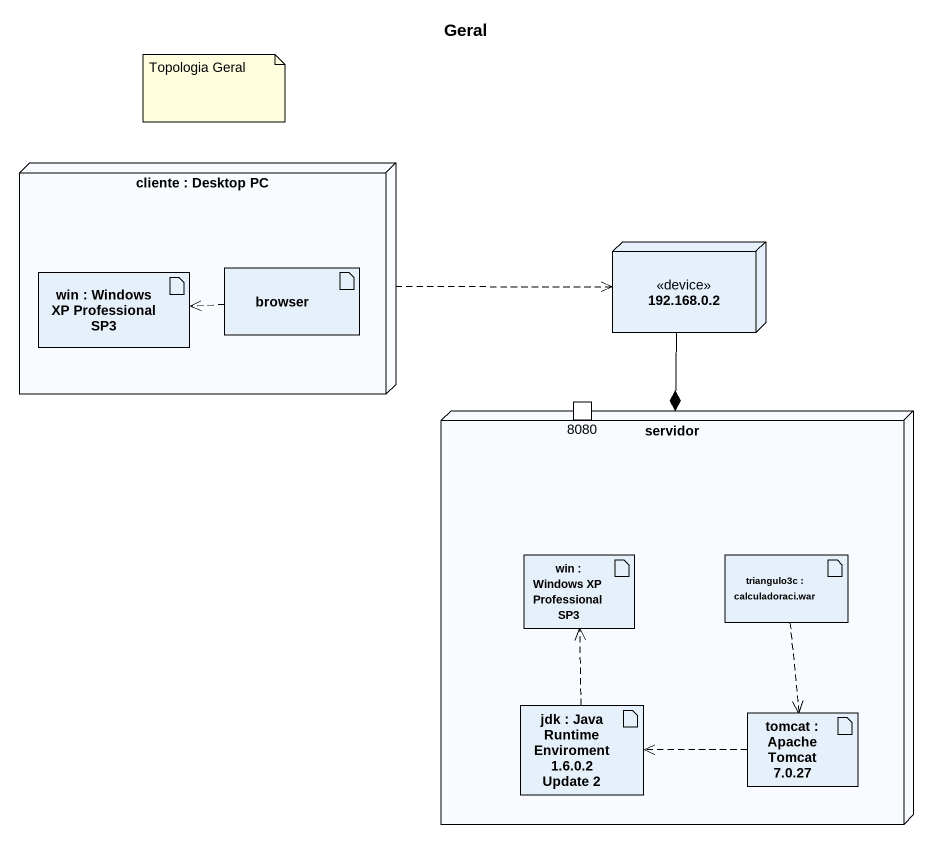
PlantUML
@startuml
title Geral
node "cliente : Desktop PC" as cliente {
  artifact "win : Windows XP Professional SP3" as win
  artifact browser
}
node "192.168.0.2" as n192_168_0_2 <<device>>
node servidor {
  port "8080" as p8080
  artifact "win : Windows XP Professional SP3" as win_2
  artifact "triangulo3c : calculadoraci.war" as triangulo3c
  artifact "jdk : Java Runtime Enviroment 1.6.0.2 Update 2" as jdk
  artifact "tomcat : Apache Tomcat 7.0.27" as tomcat
}
cliente .right.> n192_168_0_2
browser .left.> win
n192_168_0_2 --* servidor
triangulo3c ..> tomcat
jdk .up.> win_2
tomcat .left.> jdk
note as N1
  Topologia Geral
end note
@enduml
